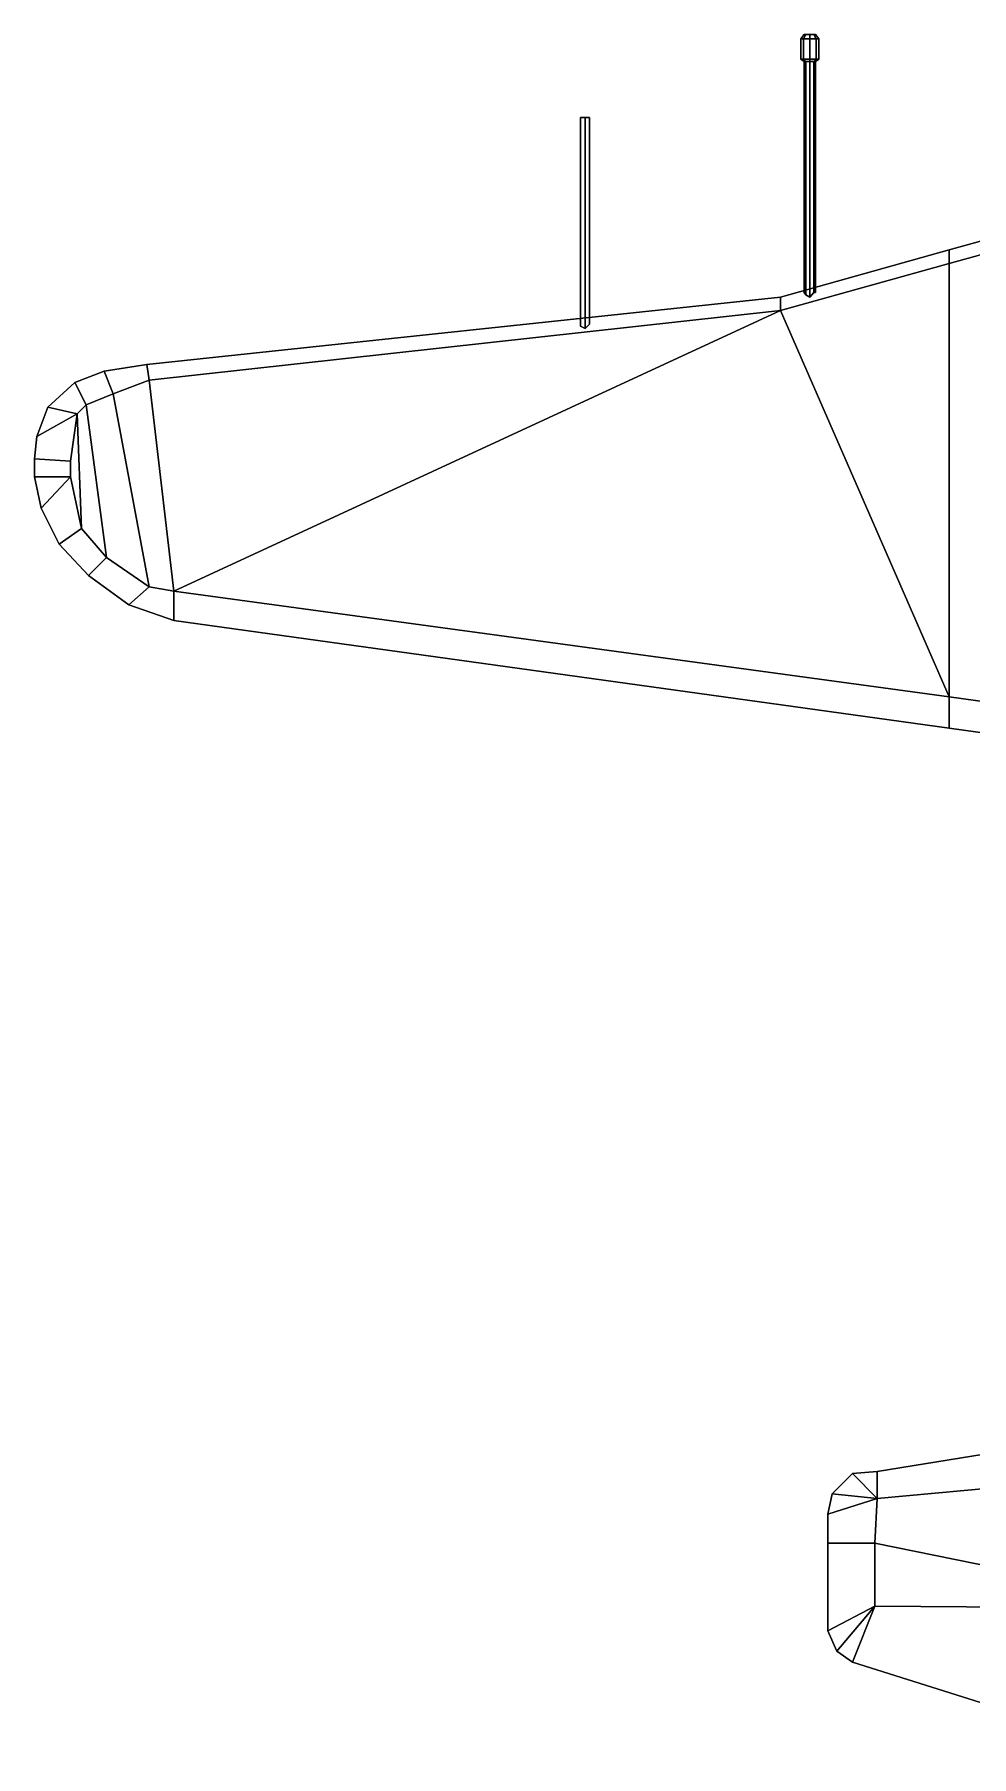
# Model space of a CAD drawing. Header units: millimetres. Extents: x -5.3 to 5.3, y -4.5 to 11.
# Drawn here: x -5.32 to -1.15, y -4.29 to 3.38 of the extents above; entities that cross this region are included whole.
import ezdxf

# ---------------------------------------------------------------- set-up
doc = ezdxf.new("R2010")
doc.units = ezdxf.units.MM
doc.layers.add('h2', color=6, linetype='Continuous')

msp = doc.modelspace()

# ---------------------------------------------------------------- linework, layer by layer
for points in [[(-1.8877, 3.38, -0.5723), (-1.895, 3.38, -0.59), (-1.91, 3.36, -0.59), (-1.8983, 3.36, -0.5617)], [(-1.895, 3.38, -0.59), (-1.8877, 3.38, -0.6077), (-1.8983, 3.36, -0.6183), (-1.91, 3.36, -0.59)], [(-1.87, 3.38, -0.565), (-1.8877, 3.38, -0.5723), (-1.8983, 3.36, -0.5617), (-1.87, 3.36, -0.55)], [(-1.8877, 3.38, -0.6077), (-1.87, 3.38, -0.615), (-1.87, 3.36, -0.63), (-1.8983, 3.36, -0.6183)], [(-1.8523, 3.38, -0.5723), (-1.895, 3.38, -0.59), (-1.8877, 3.38, -0.5723), (-1.87, 3.38, -0.565)], [(-1.845, 3.38, -0.59), (-1.8877, 3.38, -0.6077), (-1.895, 3.38, -0.59), (-1.8523, 3.38, -0.5723)], [(-1.8523, 3.38, -0.6077), (-1.87, 3.38, -0.615), (-1.8877, 3.38, -0.6077), (-1.845, 3.38, -0.59)], [(-1.8523, 3.38, -0.5723), (-1.87, 3.38, -0.565), (-1.87, 3.36, -0.55), (-1.8417, 3.36, -0.5617)], [(-1.87, 3.38, -0.615), (-1.8523, 3.38, -0.6077), (-1.8417, 3.36, -0.6183), (-1.87, 3.36, -0.63)], [(-1.845, 3.38, -0.59), (-1.8523, 3.38, -0.5723), (-1.8417, 3.36, -0.5617), (-1.83, 3.36, -0.59)], [(-1.8523, 3.38, -0.6077), (-1.845, 3.38, -0.59), (-1.83, 3.36, -0.59), (-1.8417, 3.36, -0.6183)], [(-1.8983, 3.36, -0.5617), (-1.91, 3.36, -0.59), (-1.91, 3.27, -0.59), (-1.8983, 3.27, -0.5617)], [(-1.91, 3.36, -0.59), (-1.8983, 3.36, -0.6183), (-1.8983, 3.27, -0.6183), (-1.91, 3.27, -0.59)], [(-1.87, 3.36, -0.55), (-1.8983, 3.36, -0.5617), (-1.8983, 3.27, -0.5617), (-1.87, 3.27, -0.55)], [(-1.8983, 3.36, -0.6183), (-1.87, 3.36, -0.63), (-1.87, 3.27, -0.63), (-1.8983, 3.27, -0.6183)], [(-1.8417, 3.36, -0.5617), (-1.87, 3.36, -0.55), (-1.87, 3.27, -0.55), (-1.8417, 3.27, -0.5617)], [(-1.87, 3.36, -0.63), (-1.8417, 3.36, -0.6183), (-1.8417, 3.27, -0.6183), (-1.87, 3.27, -0.63)], [(-1.83, 3.36, -0.59), (-1.8417, 3.36, -0.5617), (-1.8417, 3.27, -0.5617), (-1.83, 3.27, -0.59)], [(-1.8417, 3.36, -0.6183), (-1.83, 3.36, -0.59), (-1.83, 3.27, -0.59), (-1.8417, 3.27, -0.6183)], [(-1.8877, 3.26, -0.6077), (-1.895, 3.26, -0.59), (-1.91, 3.27, -0.59), (-1.8983, 3.27, -0.6183)], [(-1.895, 3.26, -0.59), (-1.8877, 3.26, -0.5723), (-1.8983, 3.27, -0.5617), (-1.91, 3.27, -0.59)], [(-1.87, 3.26, -0.615), (-1.8877, 3.26, -0.6077), (-1.8983, 3.27, -0.6183), (-1.87, 3.27, -0.63)], [(-1.8877, 3.26, -0.5723), (-1.87, 3.26, -0.565), (-1.87, 3.27, -0.55), (-1.8983, 3.27, -0.5617)], [(-1.8877, 3.26, -0.5723), (-1.895, 3.26, -0.59), (-1.895, 2.23, -0.59), (-1.8877, 2.22, -0.5723)], [(-1.895, 3.26, -0.59), (-1.8877, 3.26, -0.6077), (-1.8877, 2.22, -0.6077), (-1.895, 2.23, -0.59)], [(-1.87, 3.26, -0.565), (-1.8877, 3.26, -0.5723), (-1.8877, 2.22, -0.5723), (-1.87, 2.21, -0.565)], [(-1.8877, 3.26, -0.6077), (-1.87, 3.26, -0.615), (-1.87, 2.21, -0.615), (-1.8877, 2.22, -0.6077)], [(-1.8523, 3.26, -0.6077), (-1.87, 3.26, -0.615), (-1.87, 3.27, -0.63), (-1.8417, 3.27, -0.6183)], [(-1.87, 3.26, -0.565), (-1.8523, 3.26, -0.5723), (-1.8417, 3.27, -0.5617), (-1.87, 3.27, -0.55)], [(-1.8523, 3.26, -0.5723), (-1.87, 3.26, -0.565), (-1.87, 2.21, -0.565), (-1.8523, 2.23, -0.5723)], [(-1.87, 3.26, -0.615), (-1.8523, 3.26, -0.6077), (-1.8523, 2.23, -0.6077), (-1.87, 2.21, -0.615)], [(-1.845, 3.26, -0.59), (-1.8523, 3.26, -0.6077), (-1.8417, 3.27, -0.6183), (-1.83, 3.27, -0.59)], [(-1.8523, 3.26, -0.5723), (-1.845, 3.26, -0.59), (-1.83, 3.27, -0.59), (-1.8417, 3.27, -0.5617)], [(-1.845, 3.26, -0.59), (-1.8523, 3.26, -0.5723), (-1.8523, 2.23, -0.5723), (-1.845, 2.23, -0.59)], [(-1.8523, 3.26, -0.6077), (-1.845, 3.26, -0.59), (-1.845, 2.23, -0.59), (-1.8523, 2.23, -0.6077)], [(-2.87, 3.01, -0.4), (-2.89, 3.01, -0.42), (-2.89, 2.08, -0.42), (-2.87, 2.07, -0.4)], [(-2.89, 3.01, -0.42), (-2.87, 3.01, -0.44), (-2.87, 2.07, -0.44), (-2.89, 2.08, -0.42)], [(-2.85, 3.01, -0.42), (-2.87, 3.01, -0.44), (-2.89, 3.01, -0.42), (-2.87, 3.01, -0.4)], [(-2.85, 3.01, -0.42), (-2.87, 3.01, -0.4), (-2.87, 2.07, -0.4), (-2.85, 2.09, -0.42)], [(-2.87, 3.01, -0.44), (-2.85, 3.01, -0.42), (-2.85, 2.09, -0.42), (-2.87, 2.07, -0.44)], [(-1.25, 2.42, -0.6926), (-1.25, 2.36, -0.5005), (-0.6, 2.54, -0.58), (-0.6, 2.6, -0.8)], [(-1.25, 2.36, -0.766), (-1.25, 2.42, -0.6926), (-0.6, 2.6, -0.8), (-0.6, 2.54, -0.88)], [(-1.25, 2.36, -0.5005), (-1.25, 0.43, -0.5005), (-0.6, 0.34, -0.58), (-0.6, 2.54, -0.58)], [(-0.6, 2.54, -0.88), (-0.6, 0.34, -0.88), (-1.25, 0.43, -0.766), (-1.25, 2.36, -0.766)], [(-2, 2.15, -0.6344), (-2, 2.21, -0.5686), (-1.25, 2.42, -0.6926), (-1.25, 2.36, -0.766)], [(-2, 2.21, -0.5686), (-2, 2.15, -0.4088), (-1.25, 2.36, -0.5005), (-1.25, 2.42, -0.6926)], [(-2, 2.15, -0.4088), (-1.25, 0.43, -0.5005), (-1.25, 0.43, -0.5005), (-1.25, 2.36, -0.5005)], [(-1.25, 0.43, -0.766), (-2, 2.15, -0.6344), (-1.25, 2.36, -0.766), (-1.25, 0.43, -0.766)], [(-4.82, 1.91, -0.1026), (-4.81, 1.84, -0.065), (-2, 2.15, -0.4088), (-2, 2.21, -0.5686)], [(-4.81, 1.84, -0.1414), (-4.82, 1.91, -0.1026), (-2, 2.21, -0.5686), (-2, 2.15, -0.6344)], [(-2, 2.15, -0.4088), (-4.81, 1.84, -0.065), (-4.81, 1.84, -0.065), (-4.7, 0.9, -0.0785)], [(-2, 2.15, -0.6344), (-4.7, 0.9, -0.1607), (-4.81, 1.84, -0.1414), (-2, 2.15, -0.6344)], [(-2, 2.15, -0.4088), (-4.7, 0.9, -0.0785), (-4.7, 0.9, -0.0785), (-1.25, 0.43, -0.5005)], [(-2, 2.15, -0.6344), (-1.25, 0.43, -0.766), (-4.7, 0.9, -0.1607), (-2, 2.15, -0.6344)], [(-5.09, 1.73, -0.0923), (-5.14, 1.83, -0.0497), (-5.01, 1.88, -0.0712), (-4.97, 1.78, -0.1133)], [(-5.14, 1.83, -0.0497), (-5.09, 1.73, -0.0308), (-4.97, 1.78, -0.0455), (-5.01, 1.88, -0.0712)], [(-5.01, 1.88, -0.0712), (-4.97, 1.78, -0.0455), (-4.81, 1.84, -0.065), (-4.82, 1.91, -0.1026)], [(-4.97, 1.78, -0.1133), (-5.01, 1.88, -0.0712), (-4.82, 1.91, -0.1026), (-4.81, 1.84, -0.1414)], [(-5.26, 1.72, -0.0299), (-5.13, 1.69, -0.0259), (-5.09, 1.73, -0.0308), (-5.14, 1.83, -0.0497)], [(-5.13, 1.69, -0.0853), (-5.26, 1.72, -0.0299), (-5.14, 1.83, -0.0497), (-5.09, 1.73, -0.0923)], [(-4.81, 0.92, -0.065), (-4.97, 1.78, -0.0455), (-5.09, 1.73, -0.0308), (-5, 1.05, -0.0418)], [(-4.81, 0.92, -0.1414), (-5, 1.05, -0.1081), (-5.09, 1.73, -0.0923), (-4.97, 1.78, -0.1133)], [(-4.7, 0.9, -0.0785), (-4.81, 1.84, -0.065), (-4.97, 1.78, -0.0455), (-4.81, 0.92, -0.065)], [(-4.7, 0.9, -0.1607), (-4.81, 0.92, -0.1414), (-4.97, 1.78, -0.1133), (-4.81, 1.84, -0.1414)], [(-5.32, 1.49, -0.02), (-5.16, 1.48, -0.0222), (-5.13, 1.69, -0.0259), (-5.31, 1.59, -0.0217)], [(-5.16, 1.48, -0.08), (-5.32, 1.49, -0.02), (-5.31, 1.59, -0.0217), (-5.13, 1.69, -0.0853)], [(-5.13, 1.69, -0.0853), (-5.31, 1.59, -0.0217), (-5.26, 1.72, -0.0299), (-5.13, 1.69, -0.0853)], [(-5.31, 1.59, -0.0217), (-5.13, 1.69, -0.0259), (-5.13, 1.69, -0.0259), (-5.26, 1.72, -0.0299)], [(-5.16, 1.41, -0.0222), (-5.11, 1.18, -0.0283), (-5.13, 1.69, -0.0259), (-5.16, 1.48, -0.0222)], [(-5.11, 1.18, -0.0888), (-5.16, 1.41, -0.08), (-5.16, 1.48, -0.08), (-5.13, 1.69, -0.0853)], [(-5, 1.05, -0.0418), (-5.09, 1.73, -0.0308), (-5.13, 1.69, -0.0259), (-5.11, 1.18, -0.0283)], [(-5, 1.05, -0.1081), (-5.11, 1.18, -0.0888), (-5.13, 1.69, -0.0853), (-5.09, 1.73, -0.0923)], [(-5.16, 1.41, -0.08), (-5.32, 1.41, -0.02), (-5.32, 1.49, -0.02), (-5.16, 1.48, -0.08)], [(-5.32, 1.41, -0.02), (-5.16, 1.41, -0.0222), (-5.16, 1.48, -0.0222), (-5.32, 1.49, -0.02)], [(-5.29, 1.27, -0.025), (-5.16, 1.41, -0.0222), (-5.16, 1.41, -0.0222), (-5.32, 1.41, -0.02)], [(-5.16, 1.41, -0.08), (-5.29, 1.27, -0.025), (-5.32, 1.41, -0.02), (-5.16, 1.41, -0.08)], [(-5.11, 1.18, -0.0888), (-5.21, 1.11, -0.0382), (-5.29, 1.27, -0.025), (-5.16, 1.41, -0.08)], [(-5.21, 1.11, -0.0382), (-5.11, 1.18, -0.0283), (-5.16, 1.41, -0.0222), (-5.29, 1.27, -0.025)], [(-5.08, 0.97, -0.0597), (-5, 1.05, -0.0418), (-5.11, 1.18, -0.0283), (-5.21, 1.11, -0.0382)], [(-5, 1.05, -0.1081), (-5.08, 0.97, -0.0597), (-5.21, 1.11, -0.0382), (-5.11, 1.18, -0.0888)], [(-4.9, 0.84, -0.0894), (-4.81, 0.92, -0.065), (-5, 1.05, -0.0418), (-5.08, 0.97, -0.0597)], [(-4.81, 0.92, -0.1414), (-4.9, 0.84, -0.0894), (-5.08, 0.97, -0.0597), (-5, 1.05, -0.1081)], [(-4.7, 0.77, -0.1225), (-4.7, 0.9, -0.0785), (-4.81, 0.92, -0.065), (-4.9, 0.84, -0.0894)], [(-4.7, 0.9, -0.1607), (-4.7, 0.77, -0.1225), (-4.9, 0.84, -0.0894), (-4.81, 0.92, -0.1414)], [(-1.25, 0.43, -0.766), (-1.25, 0.29, -0.6926), (-4.7, 0.77, -0.1225), (-4.7, 0.9, -0.1607)], [(-1.25, 0.29, -0.6926), (-1.25, 0.43, -0.5005), (-4.7, 0.9, -0.0785), (-4.7, 0.77, -0.1225)], [(-0.6, 0.34, -0.88), (-0.6, 0.2, -0.8), (-1.25, 0.29, -0.6926), (-1.25, 0.43, -0.766)], [(-0.6, 0.2, -0.8), (-0.6, 0.34, -0.58), (-1.25, 0.43, -0.5005), (-1.25, 0.29, -0.6926)]]:
    msp.add_3dface(points)
at = {"layer": 'h2'}
for points in [[(-1.57, -3.02, 0.1602), (-1.57, -3.14, 0.1293), (-0.15, -3.01, 0.0395), (-0.15, -2.79, 0.0967)], [(-1.57, -3.14, 0.2051), (-1.57, -3.02, 0.1602), (-0.15, -2.79, 0.0967), (-0.15, -3.01, 0.1643)], [(-1.57, -3.14, 0.2051), (-1.77, -3.12, 0.1691), (-1.68, -3.03, 0.1651), (-1.57, -3.14, 0.2051)], [(-1.77, -3.12, 0.1691), (-1.57, -3.14, 0.1293), (-1.57, -3.14, 0.1293), (-1.68, -3.03, 0.1651)], [(-1.68, -3.03, 0.1651), (-1.57, -3.14, 0.1293), (-1.57, -3.14, 0.1293), (-1.57, -3.02, 0.1602)], [(-1.57, -3.14, 0.2051), (-1.68, -3.03, 0.1651), (-1.57, -3.02, 0.1602), (-1.57, -3.14, 0.2051)], [(-1.57, -3.14, 0.1293), (-1.58, -3.34, 0.1299), (-0.15, -3.63, 0.0395), (-0.15, -3.01, 0.0395)], [(-0.15, -3.01, 0.1643), (-0.15, -3.63, 0.1643), (-1.58, -3.34, 0.2054), (-1.57, -3.14, 0.2051)], [(-1.79, -3.21, 0.17), (-1.57, -3.14, 0.1293), (-1.57, -3.14, 0.1293), (-1.77, -3.12, 0.1691)], [(-1.57, -3.14, 0.2051), (-1.79, -3.21, 0.17), (-1.77, -3.12, 0.1691), (-1.57, -3.14, 0.2051)], [(-1.58, -3.34, 0.2054), (-1.79, -3.34, 0.17), (-1.79, -3.21, 0.17), (-1.57, -3.14, 0.2051)], [(-1.79, -3.34, 0.17), (-1.58, -3.34, 0.1299), (-1.57, -3.14, 0.1293), (-1.79, -3.21, 0.17)], [(-1.79, -3.73, 0.17), (-1.58, -3.62, 0.1299), (-1.58, -3.34, 0.1299), (-1.79, -3.34, 0.17)], [(-1.58, -3.62, 0.2054), (-1.79, -3.73, 0.17), (-1.79, -3.34, 0.17), (-1.58, -3.34, 0.2054)], [(-0.15, -3.63, 0.1643), (-0.15, -3.63, 0.1643), (-1.58, -3.62, 0.2054), (-1.58, -3.34, 0.2054)], [(-1.58, -3.34, 0.1299), (-1.58, -3.62, 0.1299), (-0.15, -3.63, 0.0395)], [(-1.75, -3.82, 0.1682), (-1.58, -3.62, 0.1299), (-1.58, -3.62, 0.1299), (-1.79, -3.73, 0.17)], [(-1.58, -3.62, 0.2054), (-1.75, -3.82, 0.1682), (-1.79, -3.73, 0.17), (-1.58, -3.62, 0.2054)], [(-1.68, -3.87, 0.1651), (-1.58, -3.62, 0.1299), (-1.58, -3.62, 0.1299), (-1.75, -3.82, 0.1682)], [(-1.58, -3.62, 0.2054), (-1.68, -3.87, 0.1651), (-1.75, -3.82, 0.1682), (-1.58, -3.62, 0.2054)], [(-0.15, -3.63, 0.1643), (-0.348, -4.29, 0.1056), (-1.68, -3.87, 0.1651), (-1.58, -3.62, 0.2054)], [(-0.348, -4.29, 0.1056), (-0.15, -3.63, 0.0395), (-1.58, -3.62, 0.1299), (-1.68, -3.87, 0.1651)]]:
    msp.add_3dface(points, dxfattribs=at)

doc.saveas('drawing.dxf')
